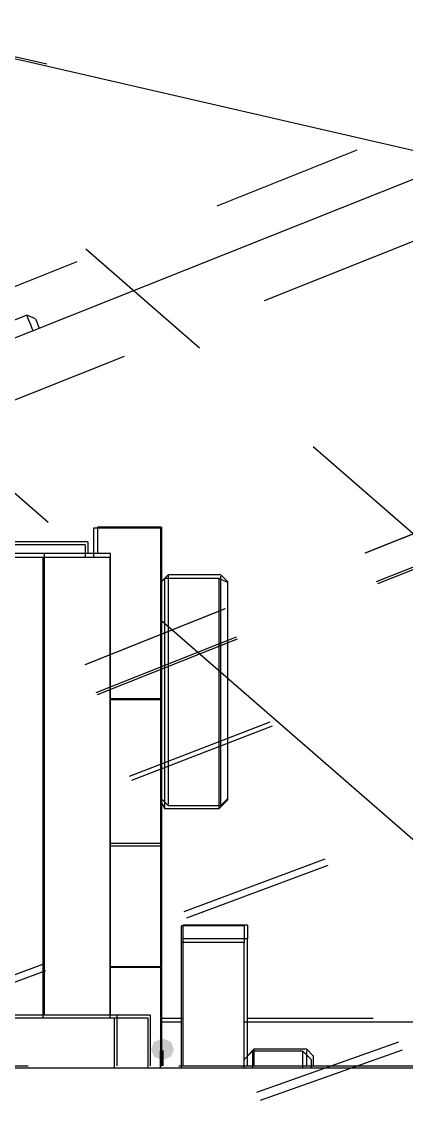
# Model space of a CAD drawing. Extents: x 3 to 592, y 5 to 207.
# Drawn here: x 107.94 to 111.19, y 49.96 to 59.06 of the extents above; entities that cross this region are included whole.
import ezdxf

# ---------------------------------------------------------------- set-up
doc = ezdxf.new("R2010")
doc.units = 0
doc.layers.get('0').update_dxf_attribs({"linetype": 'CONTINUOUS'})

msp = doc.modelspace()

# ---------------------------------------------------------------- hatches: boundary and pattern name
h = msp.add_hatch(color=7)
h.dxf.hatch_style = 2
h.paths.add_polyline_path([(109.138014, 50.483064), (109.201548, 50.456639), (109.227973, 50.393106), (109.201548, 50.329573), (109.138014, 50.303148), (109.124256, 50.303148), (109.060723, 50.329573), (109.034298, 50.393106), (109.060723, 50.456639), (109.124256, 50.483064)])
h = msp.add_hatch(color=7)
h.dxf.hatch_style = 2
h.paths.add_polyline_path([(109.138014, 50.483064), (109.201548, 50.456639), (109.227973, 50.393106), (109.201548, 50.329573), (109.138014, 50.303148), (109.124256, 50.303148), (109.060723, 50.329573), (109.034298, 50.393106), (109.060723, 50.456639), (109.124256, 50.483064)])
h = msp.add_hatch(color=7)
h.dxf.hatch_style = 2
h.paths.add_polyline_path([(109.138014, 50.483064), (109.201548, 50.456639), (109.227973, 50.393106), (109.201548, 50.329573), (109.138014, 50.303148), (109.124256, 50.303148), (109.060723, 50.329573), (109.034298, 50.393106), (109.060723, 50.456639), (109.124256, 50.483064)])
h = msp.add_hatch(color=7)
h.dxf.hatch_style = 2
h.paths.add_polyline_path([(109.138014, 50.483064), (109.201548, 50.456639), (109.227973, 50.393106), (109.201548, 50.329573), (109.138014, 50.303148), (109.124256, 50.303148), (109.060723, 50.329573), (109.034298, 50.393106), (109.060723, 50.456639), (109.124256, 50.483064)])

# ---------------------------------------------------------------- linework, layer by layer
at = {"color": 7}
for points in [[(109.989874, 56.707846), (115.888726, 59.0586)], [(109.989874, 56.707846), (115.888726, 59.0586)], [(107.773611, 58.772778), (127.070556, 54.327778)], [(107.775022, 58.790593), (108.156625, 58.702749)], [(107.775022, 58.790593), (108.156625, 58.702749)], [(107.775022, 58.790593), (108.156625, 58.702749)], [(107.775022, 58.790593), (108.156625, 58.702749)], [(107.038454, 56.05495), (112.937314, 58.405685)], [(107.038454, 56.05495), (112.937314, 58.405685)], [(109.591616, 57.50603), (110.771382, 57.976192)], [(109.591616, 57.50603), (110.771382, 57.976192)], [(109.443265, 56.305408), (108.484964, 57.13881)], [(109.443265, 56.305408), (108.484964, 57.13881)], [(107.42609, 56.643023), (108.41185, 57.035869)], [(107.42609, 56.643023), (108.41185, 57.035869)], [(110.838234, 54.579008), (116.737086, 56.929762)], [(110.838234, 54.579008), (116.737086, 56.929762)], [(116.737966, 56.92713), (110.839114, 54.576376)], [(116.737966, 56.92713), (110.839114, 54.576376)], [(110.934649, 54.336952), (116.83953, 56.672522)], [(110.934649, 54.336952), (116.83953, 56.672522)], [(107.988276, 56.58298), (107.575526, 56.418586)], [(107.988276, 56.58298), (107.575526, 56.418586)], [(108.060419, 56.551936), (107.9881, 56.58298)], [(108.060419, 56.551936), (107.9881, 56.58298)], [(116.84744, 56.652643), (110.942559, 54.317073)], [(116.84744, 56.652643), (110.942559, 54.317073)], [(108.039676, 56.453969), (108.020626, 56.501242), (108.002987, 56.546397), (107.992051, 56.573914)], [(108.039676, 56.453969), (108.020626, 56.501242), (108.002987, 56.546397), (107.992051, 56.573914)], [(108.060419, 56.551936), (108.068533, 56.531475), (108.082644, 56.495844), (108.091111, 56.474678)], [(108.060419, 56.551936), (108.068533, 56.531475), (108.082644, 56.495844), (108.091111, 56.474678)], [(107.630333, 55.767544), (108.810103, 56.237695)], [(107.630333, 55.767544), (108.810103, 56.237695)], [(107.208889, 55.671587), (108.167191, 54.838185)], [(107.208889, 55.671587), (108.167191, 54.838185)], [(113.444972, 52.825262), (110.401567, 55.472007)], [(113.444972, 52.825262), (110.401567, 55.472007)], [(109.114167, 54.786389), (108.549722, 54.786389)], [(108.549722, 54.786389), (108.549722, 54.751111), (108.549722, 54.715833), (108.549722, 54.645278), (108.549722, 54.574722), (108.549722, 54.539444)], [(108.58246, 54.795843), (108.58246, 54.773971), (108.58246, 54.735166), (108.58246, 54.676957), (108.58246, 54.600757), (108.58246, 54.573593)], [(108.58246, 54.795843), (108.58246, 54.773971), (108.58246, 54.735166), (108.58246, 54.676957), (108.58246, 54.600757), (108.58246, 54.573593)], [(108.58246, 54.795843), (108.58246, 54.773971), (108.58246, 54.735166), (108.58246, 54.676957), (108.58246, 54.600757), (108.58246, 54.573593)], [(108.58246, 54.795843), (108.58246, 54.773971), (108.58246, 54.735166), (108.58246, 54.676957), (108.58246, 54.600757), (108.58246, 54.573593)], [(109.124115, 54.795843), (108.582601, 54.795843)], [(109.124115, 54.795843), (108.582601, 54.795843)], [(109.124115, 54.795843), (108.582601, 54.795843)], [(109.124115, 54.795843), (108.582601, 54.795843)], [(109.114167, 54.786389), (109.114167, 54.751111), (109.114167, 54.715833), (109.114167, 54.645278), (109.114167, 54.574722), (109.114167, 54.504167), (109.114167, 54.363056), (109.114167, 54.257222), (109.114167, 54.116111), (109.114167, 53.975), (109.114167, 53.833889), (109.114167, 53.6575), (109.114167, 53.481111), (109.114167, 53.34)], [(109.124115, 54.795843), (109.124115, 54.773971), (109.124115, 54.735166), (109.124115, 54.676957), (109.124115, 54.600757), (109.124115, 54.507271), (109.124115, 54.398263), (109.124115, 54.274791), (109.124115, 54.139324), (109.124115, 53.993274), (109.124115, 53.83911), (109.124115, 53.678596), (109.124115, 53.514554), (109.124115, 53.349102)], [(109.124115, 54.795843), (109.124115, 54.773971), (109.124115, 54.735166), (109.124115, 54.676957), (109.124115, 54.600757), (109.124115, 54.507271), (109.124115, 54.398263), (109.124115, 54.274791), (109.124115, 54.139324), (109.124115, 53.993274), (109.124115, 53.83911), (109.124115, 53.678596), (109.124115, 53.514554), (109.124115, 53.349102)], [(109.124115, 54.795843), (109.124115, 54.773971), (109.124115, 54.735166), (109.124115, 54.676957), (109.124115, 54.600757), (109.124115, 54.507271), (109.124115, 54.398263), (109.124115, 54.274791), (109.124115, 54.139324), (109.124115, 53.993274), (109.124115, 53.83911), (109.124115, 53.678596), (109.124115, 53.514554), (109.124115, 53.349102)], [(109.124115, 54.795843), (109.124115, 54.773971), (109.124115, 54.735166), (109.124115, 54.676957), (109.124115, 54.600757), (109.124115, 54.507271), (109.124115, 54.398263), (109.124115, 54.274791), (109.124115, 54.139324), (109.124115, 53.993274), (109.124115, 53.83911), (109.124115, 53.678596), (109.124115, 53.514554), (109.124115, 53.349102)], [(108.501815, 54.670889), (107.799082, 54.670889)], [(108.501815, 54.670889), (107.799082, 54.670889)], [(108.501815, 54.670889), (107.799082, 54.670889)], [(108.501815, 54.670889), (107.799082, 54.670889)], [(108.501815, 54.670889), (108.501815, 54.64302), (108.501815, 54.600334), (108.501815, 54.573523)], [(108.501815, 54.670889), (108.501815, 54.64302), (108.501815, 54.600334), (108.501815, 54.573523)], [(108.501815, 54.670889), (108.501815, 54.64302), (108.501815, 54.600334), (108.501815, 54.573523)], [(108.501815, 54.670889), (108.501815, 54.64302), (108.501815, 54.600334), (108.501815, 54.573523)], [(108.479167, 54.645278), (107.773611, 54.645278)], [(108.479167, 54.645278), (108.479167, 54.61), (108.479167, 54.574722), (108.479167, 54.539444)], [(108.126389, 54.539444), (106.785833, 54.539444)], [(108.137995, 54.573664), (106.799909, 54.573664)], [(108.137995, 54.573664), (106.799909, 54.573664)], [(108.137995, 54.573664), (106.799909, 54.573664)], [(108.137995, 54.573664), (106.799909, 54.573664)], [(108.126389, 50.658889), (108.126389, 54.539444)], [(108.690833, 54.539444), (108.655556, 54.539444), (108.620278, 54.539444), (108.585, 54.539444), (108.514444, 54.539444), (108.443889, 54.539444), (108.338056, 54.539444), (108.232222, 54.539444), (108.126389, 54.539444)], [(108.69355, 54.573664), (108.682966, 54.573664), (108.651216, 54.573664), (108.600064, 54.573664), (108.530919, 54.573664), (108.446605, 54.573664), (108.35065, 54.573664), (108.246228, 54.573664), (108.137925, 54.573664)], [(108.69355, 54.573664), (108.682966, 54.573664), (108.651216, 54.573664), (108.600064, 54.573664), (108.530919, 54.573664), (108.446605, 54.573664), (108.35065, 54.573664), (108.246228, 54.573664), (108.137925, 54.573664)], [(108.69355, 54.573664), (108.682966, 54.573664), (108.651216, 54.573664), (108.600064, 54.573664), (108.530919, 54.573664), (108.446605, 54.573664), (108.35065, 54.573664), (108.246228, 54.573664), (108.137925, 54.573664)], [(108.69355, 54.573664), (108.682966, 54.573664), (108.651216, 54.573664), (108.600064, 54.573664), (108.530919, 54.573664), (108.446605, 54.573664), (108.35065, 54.573664), (108.246228, 54.573664), (108.137925, 54.573664)], [(108.137995, 50.684783), (108.137995, 54.573805)], [(108.137995, 50.684783), (108.137995, 54.573805)], [(108.137995, 50.684783), (108.137995, 54.573805)], [(108.137995, 50.684783), (108.137995, 54.573805)], [(108.690833, 50.658889), (108.690833, 54.539444)], [(108.69355, 50.684783), (108.69355, 54.573805)], [(108.69355, 50.684783), (108.69355, 54.573805)], [(108.69355, 50.684783), (108.69355, 54.573805)], [(108.69355, 50.684783), (108.69355, 54.573805)], [(109.149444, 54.363056), (109.114167, 54.327778)], [(109.179678, 54.393112), (109.124291, 54.337726)], [(109.179678, 54.393112), (109.124291, 54.337726)], [(109.179678, 54.393112), (109.124291, 54.337726)], [(109.179678, 54.393112), (109.124291, 54.337726)], [(109.608056, 54.363056), (109.149444, 54.363056)], [(109.149444, 54.363056), (109.149444, 54.327778), (109.149444, 54.2925), (109.149444, 54.221944), (109.149444, 54.151389), (109.149444, 54.045556), (109.149444, 53.939722), (109.149444, 53.798611), (109.149444, 53.692778), (109.149444, 53.551667), (109.149444, 53.410556), (109.149444, 53.269444), (109.149444, 53.128333), (109.149444, 52.987222), (109.149444, 52.881389), (109.149444, 52.775556), (109.149444, 52.669722), (109.149444, 52.599167), (109.149444, 52.528611), (109.149444, 52.458056), (109.149444, 52.422778)], [(109.624107, 54.393112), (109.179607, 54.393112)], [(109.624107, 54.393112), (109.179607, 54.393112)], [(109.624107, 54.393112), (109.179607, 54.393112)], [(109.624107, 54.393112), (109.179607, 54.393112)], [(109.179678, 54.393112), (109.179678, 54.353601), (109.179678, 54.305271), (109.179678, 54.238948), (109.179678, 54.155693), (109.179678, 54.057621), (109.179678, 53.946496), (109.179678, 53.824787), (109.179678, 53.694965), (109.179678, 53.559146), (109.179678, 53.420857), (109.179678, 53.282568), (109.179678, 53.147101), (109.179678, 53.016926), (109.179678, 52.895218), (109.179678, 52.784093), (109.179678, 52.686021), (109.179678, 52.603118), (109.179678, 52.536443), (109.179678, 52.488112), (109.179678, 52.458479)], [(109.179678, 54.393112), (109.179678, 54.353601), (109.179678, 54.305271), (109.179678, 54.238948), (109.179678, 54.155693), (109.179678, 54.057621), (109.179678, 53.946496), (109.179678, 53.824787), (109.179678, 53.694965), (109.179678, 53.559146), (109.179678, 53.420857), (109.179678, 53.282568), (109.179678, 53.147101), (109.179678, 53.016926), (109.179678, 52.895218), (109.179678, 52.784093), (109.179678, 52.686021), (109.179678, 52.603118), (109.179678, 52.536443), (109.179678, 52.488112), (109.179678, 52.458479)], [(109.179678, 54.393112), (109.179678, 54.353601), (109.179678, 54.305271), (109.179678, 54.238948), (109.179678, 54.155693), (109.179678, 54.057621), (109.179678, 53.946496), (109.179678, 53.824787), (109.179678, 53.694965), (109.179678, 53.559146), (109.179678, 53.420857), (109.179678, 53.282568), (109.179678, 53.147101), (109.179678, 53.016926), (109.179678, 52.895218), (109.179678, 52.784093), (109.179678, 52.686021), (109.179678, 52.603118), (109.179678, 52.536443), (109.179678, 52.488112), (109.179678, 52.458479)], [(109.179678, 54.393112), (109.179678, 54.353601), (109.179678, 54.305271), (109.179678, 54.238948), (109.179678, 54.155693), (109.179678, 54.057621), (109.179678, 53.946496), (109.179678, 53.824787), (109.179678, 53.694965), (109.179678, 53.559146), (109.179678, 53.420857), (109.179678, 53.282568), (109.179678, 53.147101), (109.179678, 53.016926), (109.179678, 52.895218), (109.179678, 52.784093), (109.179678, 52.686021), (109.179678, 52.603118), (109.179678, 52.536443), (109.179678, 52.488112), (109.179678, 52.458479)], [(109.678611, 54.327778), (109.608056, 54.363056)], [(109.608056, 52.422778), (109.608056, 52.458056), (109.608056, 52.528611), (109.608056, 52.599167), (109.608056, 52.669722), (109.608056, 52.775556), (109.608056, 52.881389), (109.608056, 52.987222), (109.608056, 53.128333), (109.608056, 53.269444), (109.608056, 53.410556), (109.608056, 53.551667), (109.608056, 53.692778), (109.608056, 53.798611), (109.608056, 53.939722), (109.608056, 54.045556), (109.608056, 54.151389), (109.608056, 54.221944), (109.608056, 54.2925), (109.608056, 54.327778), (109.608056, 54.363056)], [(109.624107, 52.448672), (109.624107, 52.488183), (109.624107, 52.536513), (109.624107, 52.602836), (109.624107, 52.686091), (109.624107, 52.784163), (109.624107, 52.895288), (109.624107, 53.016997), (109.624107, 53.146819), (109.624107, 53.282638), (109.624107, 53.420927), (109.624107, 53.559216), (109.624107, 53.694683), (109.624107, 53.824858), (109.624107, 53.946566), (109.624107, 54.057691), (109.624107, 54.155763), (109.624107, 54.238666), (109.624107, 54.305341), (109.624107, 54.353672), (109.624107, 54.383305)], [(109.624107, 52.448672), (109.624107, 52.488183), (109.624107, 52.536513), (109.624107, 52.602836), (109.624107, 52.686091), (109.624107, 52.784163), (109.624107, 52.895288), (109.624107, 53.016997), (109.624107, 53.146819), (109.624107, 53.282638), (109.624107, 53.420927), (109.624107, 53.559216), (109.624107, 53.694683), (109.624107, 53.824858), (109.624107, 53.946566), (109.624107, 54.057691), (109.624107, 54.155763), (109.624107, 54.238666), (109.624107, 54.305341), (109.624107, 54.353672), (109.624107, 54.383305)], [(109.624107, 52.448672), (109.624107, 52.488183), (109.624107, 52.536513), (109.624107, 52.602836), (109.624107, 52.686091), (109.624107, 52.784163), (109.624107, 52.895288), (109.624107, 53.016997), (109.624107, 53.146819), (109.624107, 53.282638), (109.624107, 53.420927), (109.624107, 53.559216), (109.624107, 53.694683), (109.624107, 53.824858), (109.624107, 53.946566), (109.624107, 54.057691), (109.624107, 54.155763), (109.624107, 54.238666), (109.624107, 54.305341), (109.624107, 54.353672), (109.624107, 54.383305)], [(109.624107, 52.448672), (109.624107, 52.488183), (109.624107, 52.536513), (109.624107, 52.602836), (109.624107, 52.686091), (109.624107, 52.784163), (109.624107, 52.895288), (109.624107, 53.016997), (109.624107, 53.146819), (109.624107, 53.282638), (109.624107, 53.420927), (109.624107, 53.559216), (109.624107, 53.694683), (109.624107, 53.824858), (109.624107, 53.946566), (109.624107, 54.057691), (109.624107, 54.155763), (109.624107, 54.238666), (109.624107, 54.305341), (109.624107, 54.353672), (109.624107, 54.383305)], [(109.679669, 54.33755), (109.624283, 54.392936)], [(109.679669, 54.33755), (109.624283, 54.392936)], [(109.679669, 54.33755), (109.624283, 54.392936)], [(109.679669, 54.33755), (109.624283, 54.392936)], [(109.678611, 54.327778), (109.678611, 54.2925), (109.678611, 54.257222), (109.678611, 54.186667), (109.678611, 54.116111), (109.678611, 54.045556), (109.678611, 53.939722), (109.678611, 53.833889), (109.678611, 53.692778), (109.678611, 53.586944), (109.678611, 53.445833), (109.678611, 53.304722), (109.678611, 53.163611), (109.678611, 53.057778), (109.678611, 52.916667), (109.678611, 52.810833), (109.678611, 52.705), (109.678611, 52.634444), (109.678611, 52.563889), (109.678611, 52.528611), (109.678611, 52.493333)], [(109.679669, 54.33755), (109.679669, 54.315677), (109.679669, 54.277225), (109.679669, 54.220428), (109.679669, 54.146344), (109.679669, 54.057091), (109.679669, 53.95408), (109.679669, 53.840133), (109.679669, 53.717014), (109.679669, 53.587544), (109.679669, 53.454194), (109.679669, 53.320491), (109.679669, 53.188905), (109.679669, 53.062258), (109.679669, 52.943372), (109.679669, 52.834364), (109.679669, 52.738055), (109.679669, 52.656211), (109.679669, 52.590947), (109.679669, 52.542969), (109.679669, 52.514041)], [(109.679669, 54.33755), (109.679669, 54.315677), (109.679669, 54.277225), (109.679669, 54.220428), (109.679669, 54.146344), (109.679669, 54.057091), (109.679669, 53.95408), (109.679669, 53.840133), (109.679669, 53.717014), (109.679669, 53.587544), (109.679669, 53.454194), (109.679669, 53.320491), (109.679669, 53.188905), (109.679669, 53.062258), (109.679669, 52.943372), (109.679669, 52.834364), (109.679669, 52.738055), (109.679669, 52.656211), (109.679669, 52.590947), (109.679669, 52.542969), (109.679669, 52.514041)], [(109.679669, 54.33755), (109.679669, 54.315677), (109.679669, 54.277225), (109.679669, 54.220428), (109.679669, 54.146344), (109.679669, 54.057091), (109.679669, 53.95408), (109.679669, 53.840133), (109.679669, 53.717014), (109.679669, 53.587544), (109.679669, 53.454194), (109.679669, 53.320491), (109.679669, 53.188905), (109.679669, 53.062258), (109.679669, 52.943372), (109.679669, 52.834364), (109.679669, 52.738055), (109.679669, 52.656211), (109.679669, 52.590947), (109.679669, 52.542969), (109.679669, 52.514041)], [(109.679669, 54.33755), (109.679669, 54.315677), (109.679669, 54.277225), (109.679669, 54.220428), (109.679669, 54.146344), (109.679669, 54.057091), (109.679669, 53.95408), (109.679669, 53.840133), (109.679669, 53.717014), (109.679669, 53.587544), (109.679669, 53.454194), (109.679669, 53.320491), (109.679669, 53.188905), (109.679669, 53.062258), (109.679669, 52.943372), (109.679669, 52.834364), (109.679669, 52.738055), (109.679669, 52.656211), (109.679669, 52.590947), (109.679669, 52.542969), (109.679669, 52.514041)], [(108.478693, 53.638707), (109.658463, 54.108858)], [(108.478693, 53.638707), (109.658463, 54.108858)], [(109.659343, 54.106225), (108.479573, 53.636074)], [(109.659343, 54.106225), (108.479573, 53.636074)], [(109.125492, 54.004784), (112.168834, 51.358094)], [(109.125492, 54.004784), (112.168834, 51.358094)], [(108.572697, 53.402724), (109.753673, 53.869838)], [(108.572697, 53.402724), (109.753673, 53.869838)], [(109.761583, 53.849959), (108.580607, 53.382845)], [(109.761583, 53.849959), (108.580607, 53.382845)], [(109.114167, 53.34), (108.690833, 53.34)], [(109.124115, 53.348925), (108.693726, 53.348925)], [(109.124115, 53.348925), (108.693726, 53.348925)], [(109.124115, 53.348925), (108.693726, 53.348925)], [(109.124115, 53.348925), (108.693726, 53.348925)], [(109.114167, 53.34), (109.114167, 52.105278)], [(109.124115, 53.348925), (109.124115, 52.128314)], [(109.124115, 53.348925), (109.124115, 52.128314)], [(109.124115, 53.348925), (109.124115, 52.128314)], [(109.124115, 53.348925), (109.124115, 52.128314)], [(108.854505, 52.697302), (110.038985, 53.155459)], [(108.854505, 52.697302), (110.038985, 53.155459)], [(110.05439, 53.116502), (108.869909, 52.658349)], [(110.05439, 53.116502), (108.869909, 52.658349)], [(109.114167, 52.493333), (109.149444, 52.422778)], [(109.124115, 52.504234), (109.179501, 52.448848)], [(109.124115, 52.504234), (109.179501, 52.448848)], [(109.124115, 52.504234), (109.179501, 52.448848)], [(109.124115, 52.504234), (109.179501, 52.448848)], [(109.608056, 52.422778), (109.678611, 52.493333)], [(109.624107, 52.448672), (109.679493, 52.504058)], [(109.624107, 52.448672), (109.679493, 52.504058)], [(109.624107, 52.448672), (109.679493, 52.504058)], [(109.624107, 52.448672), (109.679493, 52.504058)], [(109.149444, 52.422778), (109.608056, 52.422778)], [(109.179678, 52.448672), (109.624177, 52.448672)], [(109.179678, 52.448672), (109.624177, 52.448672)], [(109.179678, 52.448672), (109.624177, 52.448672)], [(109.179678, 52.448672), (109.624177, 52.448672)], [(109.124115, 52.128349), (108.693726, 52.128349)], [(109.124115, 52.128349), (108.693726, 52.128349)], [(109.124115, 52.128349), (108.693726, 52.128349)], [(109.124115, 52.128349), (108.693726, 52.128349)], [(109.124115, 52.128349), (109.124115, 51.985474), (109.124115, 51.844363), (109.124115, 51.708191), (109.124115, 51.579427), (109.124115, 51.460894), (109.124115, 51.354708), (109.124115, 51.263338), (109.124115, 51.188549), (109.124115, 51.132105), (109.124115, 51.094711)], [(109.124115, 52.128349), (109.124115, 51.985474), (109.124115, 51.844363), (109.124115, 51.708191), (109.124115, 51.579427), (109.124115, 51.460894), (109.124115, 51.354708), (109.124115, 51.263338), (109.124115, 51.188549), (109.124115, 51.132105), (109.124115, 51.094711)], [(109.124115, 52.128349), (109.124115, 51.985474), (109.124115, 51.844363), (109.124115, 51.708191), (109.124115, 51.579427), (109.124115, 51.460894), (109.124115, 51.354708), (109.124115, 51.263338), (109.124115, 51.188549), (109.124115, 51.132105), (109.124115, 51.094711)], [(109.124115, 52.128349), (109.124115, 51.985474), (109.124115, 51.844363), (109.124115, 51.708191), (109.124115, 51.579427), (109.124115, 51.460894), (109.124115, 51.354708), (109.124115, 51.263338), (109.124115, 51.188549), (109.124115, 51.132105), (109.124115, 51.094711)], [(109.114167, 52.105278), (108.690833, 52.105278)], [(109.114167, 52.105278), (109.114167, 51.964167), (109.114167, 51.823056), (109.114167, 51.681944), (109.114167, 51.576111), (109.114167, 51.435), (109.114167, 51.329167), (109.114167, 51.258611), (109.114167, 51.188056), (109.114167, 51.1175), (109.114167, 51.082222)], [(109.312487, 51.55463), (110.50247, 51.998299)], [(109.312487, 51.55463), (110.50247, 51.998299)], [(110.52465, 51.942084), (109.334668, 51.498416)], [(110.52465, 51.942084), (109.334668, 51.498416)], [(109.819722, 51.435), (109.290556, 51.435)], [(109.290556, 51.293889), (109.290556, 51.364444), (109.290556, 51.399722), (109.290556, 51.435)], [(109.304667, 51.323593), (109.304667, 51.380743), (109.304667, 51.418843), (109.304667, 51.43754)], [(109.304667, 51.323593), (109.304667, 51.380743), (109.304667, 51.418843), (109.304667, 51.43754)], [(109.304667, 51.323593), (109.304667, 51.380743), (109.304667, 51.418843), (109.304667, 51.43754)], [(109.304667, 51.323593), (109.304667, 51.380743), (109.304667, 51.418843), (109.304667, 51.43754)], [(109.846357, 51.43941), (109.304843, 51.43941)], [(109.846357, 51.43941), (109.304843, 51.43941)], [(109.846357, 51.43941), (109.304843, 51.43941)], [(109.846357, 51.43941), (109.304843, 51.43941)], [(109.819722, 51.435), (109.819722, 51.399722), (109.819722, 51.364444), (109.819722, 51.293889)], [(109.846357, 51.43941), (109.846357, 51.418949), (109.846357, 51.380849), (109.846357, 51.323699)], [(109.846357, 51.43941), (109.846357, 51.418949), (109.846357, 51.380849), (109.846357, 51.323699)], [(109.846357, 51.43941), (109.846357, 51.418949), (109.846357, 51.380849), (109.846357, 51.323699)], [(109.846357, 51.43941), (109.846357, 51.418949), (109.846357, 51.380849), (109.846357, 51.323699)], [(109.304667, 50.254218), (109.304667, 51.323487)], [(109.304667, 50.254218), (109.304667, 51.323487)], [(109.304667, 50.254218), (109.304667, 51.323487)], [(109.304667, 50.254218), (109.304667, 51.323487)], [(109.846357, 51.323593), (109.304843, 51.323593)], [(109.846357, 51.323593), (109.304843, 51.323593)], [(109.846357, 51.323593), (109.304843, 51.323593)], [(109.846357, 51.323593), (109.304843, 51.323593)], [(109.846357, 50.254218), (109.846357, 51.323487)], [(109.846357, 50.254218), (109.846357, 51.323487)], [(109.846357, 50.254218), (109.846357, 51.323487)], [(109.846357, 50.254218), (109.846357, 51.323487)], [(109.290556, 50.235556), (109.290556, 51.293889)], [(109.819722, 51.293889), (109.290556, 51.293889)], [(109.819722, 50.235556), (109.819722, 51.293889)], [(106.932523, 50.667292), (108.122505, 51.110961)], [(106.932523, 50.667292), (108.122505, 51.110961)], [(108.144685, 51.054747), (106.954703, 50.611078)], [(108.144685, 51.054747), (106.954703, 50.611078)], [(109.114167, 51.082222), (108.690833, 51.082222)], [(109.124115, 51.087584), (108.693726, 51.087584)], [(109.124115, 51.087584), (108.693726, 51.087584)], [(109.124115, 51.087584), (108.693726, 51.087584)], [(109.124115, 51.087584), (108.693726, 51.087584)], [(109.114167, 51.082222), (109.114167, 51.046944), (109.114167, 51.011667), (109.114167, 50.976389), (109.114167, 50.905833), (109.114167, 50.8), (109.114167, 50.694167), (109.114167, 50.588333), (109.114167, 50.447222), (109.114167, 50.270833), (109.114167, 50.235556)], [(109.124115, 51.087584), (109.124115, 51.073826), (109.124115, 51.039959), (109.124115, 50.986337), (109.124115, 50.913312), (109.124115, 50.821943), (109.124115, 50.713287), (109.124115, 50.588757), (109.124115, 50.450115), (109.124115, 50.298773), (109.124115, 50.254323)], [(109.124115, 51.087584), (109.124115, 51.073826), (109.124115, 51.039959), (109.124115, 50.986337), (109.124115, 50.913312), (109.124115, 50.821943), (109.124115, 50.713287), (109.124115, 50.588757), (109.124115, 50.450115), (109.124115, 50.298773), (109.124115, 50.254323)], [(109.124115, 51.087584), (109.124115, 51.073826), (109.124115, 51.039959), (109.124115, 50.986337), (109.124115, 50.913312), (109.124115, 50.821943), (109.124115, 50.713287), (109.124115, 50.588757), (109.124115, 50.450115), (109.124115, 50.298773), (109.124115, 50.254323)], [(109.124115, 51.087584), (109.124115, 51.073826), (109.124115, 51.039959), (109.124115, 50.986337), (109.124115, 50.913312), (109.124115, 50.821943), (109.124115, 50.713287), (109.124115, 50.588757), (109.124115, 50.450115), (109.124115, 50.298773), (109.124115, 50.254323)], [(104.026899, 50.684783), (108.749183, 50.684783)], [(104.026899, 50.684783), (108.749183, 50.684783)], [(104.026899, 50.684783), (108.749183, 50.684783)], [(104.026899, 50.684783), (108.749183, 50.684783)], [(108.749112, 50.684783), (108.80344, 50.684783), (108.855298, 50.684783), (108.903276, 50.684783), (108.945609, 50.684783), (108.980182, 50.684783), (109.005582, 50.684783), (109.021457, 50.684783)], [(108.749112, 50.684783), (108.80344, 50.684783), (108.855298, 50.684783), (108.903276, 50.684783), (108.945609, 50.684783), (108.980182, 50.684783), (109.005582, 50.684783), (109.021457, 50.684783)], [(108.749112, 50.684783), (108.80344, 50.684783), (108.855298, 50.684783), (108.903276, 50.684783), (108.945609, 50.684783), (108.980182, 50.684783), (109.005582, 50.684783), (109.021457, 50.684783)], [(108.749112, 50.684783), (108.80344, 50.684783), (108.855298, 50.684783), (108.903276, 50.684783), (108.945609, 50.684783), (108.980182, 50.684783), (109.005582, 50.684783), (109.021457, 50.684783)], [(108.749112, 50.254218), (108.749112, 50.684606)], [(108.749112, 50.254218), (108.749112, 50.684606)], [(108.749112, 50.254218), (108.749112, 50.684606)], [(108.749112, 50.254218), (108.749112, 50.684606)], [(109.026889, 50.684783), (109.026889, 50.254394)], [(109.026889, 50.684783), (109.026889, 50.254394)], [(109.026889, 50.684783), (109.026889, 50.254394)], [(109.026889, 50.684783), (109.026889, 50.254394)], [(103.998889, 50.658889), (108.726111, 50.658889)], [(108.726111, 50.235556), (108.726111, 50.658889)], [(108.726111, 50.658889), (108.796667, 50.658889), (108.831944, 50.658889), (108.9025, 50.658889), (108.937778, 50.658889), (108.973056, 50.658889), (109.008333, 50.658889)], [(109.008333, 50.658889), (109.008333, 50.235556)], [(109.114167, 50.623611), (109.290556, 50.623611)], [(109.124115, 50.657019), (109.304737, 50.657019)], [(109.124115, 50.657019), (109.304737, 50.657019)], [(109.124115, 50.657019), (109.304737, 50.657019)], [(109.124115, 50.657019), (109.304737, 50.657019)], [(109.819722, 50.623611), (118.286389, 50.623611)], [(109.846357, 50.657019), (110.907513, 50.657019)], [(109.846357, 50.657019), (110.907513, 50.657019)], [(109.846357, 50.657019), (110.907513, 50.657019)], [(109.846357, 50.657019), (110.907513, 50.657019)], [(109.925353, 50.032338), (111.122372, 50.456656)], [(109.925353, 50.032338), (111.122372, 50.456656)], [(109.114167, 50.235556), (109.114167, 50.270833), (109.114167, 50.341389), (109.114167, 50.376667)], [(109.138014, 50.254218), (109.138014, 50.30537), (109.138014, 50.353701), (109.138014, 50.383334)], [(109.138014, 50.254218), (109.138014, 50.30537), (109.138014, 50.353701), (109.138014, 50.383334)], [(109.138014, 50.254218), (109.138014, 50.30537), (109.138014, 50.353701), (109.138014, 50.383334)], [(109.138014, 50.254218), (109.138014, 50.30537), (109.138014, 50.353701), (109.138014, 50.383334)], [(109.890278, 50.376667), (109.819722, 50.306111)], [(109.901884, 50.393106), (109.846498, 50.337367)], [(109.901884, 50.393106), (109.846498, 50.337367)], [(109.901884, 50.393106), (109.846498, 50.337367)], [(109.901884, 50.393106), (109.846498, 50.337367)], [(110.313611, 50.376667), (109.890278, 50.376667)], [(109.890278, 50.376667), (109.890278, 50.341389), (109.890278, 50.270833), (109.890278, 50.235556)], [(110.346349, 50.393106), (109.901849, 50.393106)], [(110.346349, 50.393106), (109.901849, 50.393106)], [(110.346349, 50.393106), (109.901849, 50.393106)], [(110.346349, 50.393106), (109.901849, 50.393106)], [(109.901884, 50.393106), (109.901884, 50.353595), (109.901884, 50.305264), (109.901884, 50.254112)], [(109.901884, 50.393106), (109.901884, 50.353595), (109.901884, 50.305264), (109.901884, 50.254112)], [(109.901884, 50.393106), (109.901884, 50.353595), (109.901884, 50.305264), (109.901884, 50.254112)], [(109.901884, 50.393106), (109.901884, 50.353595), (109.901884, 50.305264), (109.901884, 50.254112)], [(111.150552, 50.38641), (109.953533, 49.962092)], [(111.150552, 50.38641), (109.953533, 49.962092)], [(110.384167, 50.306111), (110.313611, 50.376667)], [(110.313611, 50.235556), (110.313611, 50.270833), (110.313611, 50.341389), (110.313611, 50.376667)], [(110.346349, 50.254218), (110.346349, 50.30537), (110.346349, 50.353701), (110.346349, 50.383334)], [(110.346349, 50.254218), (110.346349, 50.30537), (110.346349, 50.353701), (110.346349, 50.383334)], [(110.346349, 50.254218), (110.346349, 50.30537), (110.346349, 50.353701), (110.346349, 50.383334)], [(110.346349, 50.254218), (110.346349, 50.30537), (110.346349, 50.353701), (110.346349, 50.383334)], [(110.401911, 50.337544), (110.346525, 50.393282)], [(110.401911, 50.337544), (110.346525, 50.393282)], [(110.401911, 50.337544), (110.346525, 50.393282)], [(110.401911, 50.337544), (110.346525, 50.393282)], [(110.384167, 50.306111), (110.384167, 50.270833), (110.384167, 50.235556)], [(110.401911, 50.337544), (110.401911, 50.315671), (110.401911, 50.277219), (110.401911, 50.254288)], [(110.401911, 50.337544), (110.401911, 50.315671), (110.401911, 50.277219), (110.401911, 50.254288)], [(110.401911, 50.337544), (110.401911, 50.315671), (110.401911, 50.277219), (110.401911, 50.254288)], [(110.401911, 50.337544), (110.401911, 50.315671), (110.401911, 50.277219), (110.401911, 50.254288)], [(100.682778, 50.235556), (124.177778, 50.235556)], [(106.728542, 50.254218), (107.998542, 50.254218)], [(106.728542, 50.254218), (107.998542, 50.254218)], [(106.728542, 50.254218), (107.998542, 50.254218)], [(106.728542, 50.254218), (107.998542, 50.254218)], [(109.268542, 50.254218), (115.618542, 50.254218)], [(109.268542, 50.254218), (115.618542, 50.254218)], [(109.268542, 50.254218), (115.618542, 50.254218)], [(109.268542, 50.254218), (115.618542, 50.254218)]]:
    msp.add_lwpolyline(points, dxfattribs=at)

doc.saveas('drawing.dxf')
